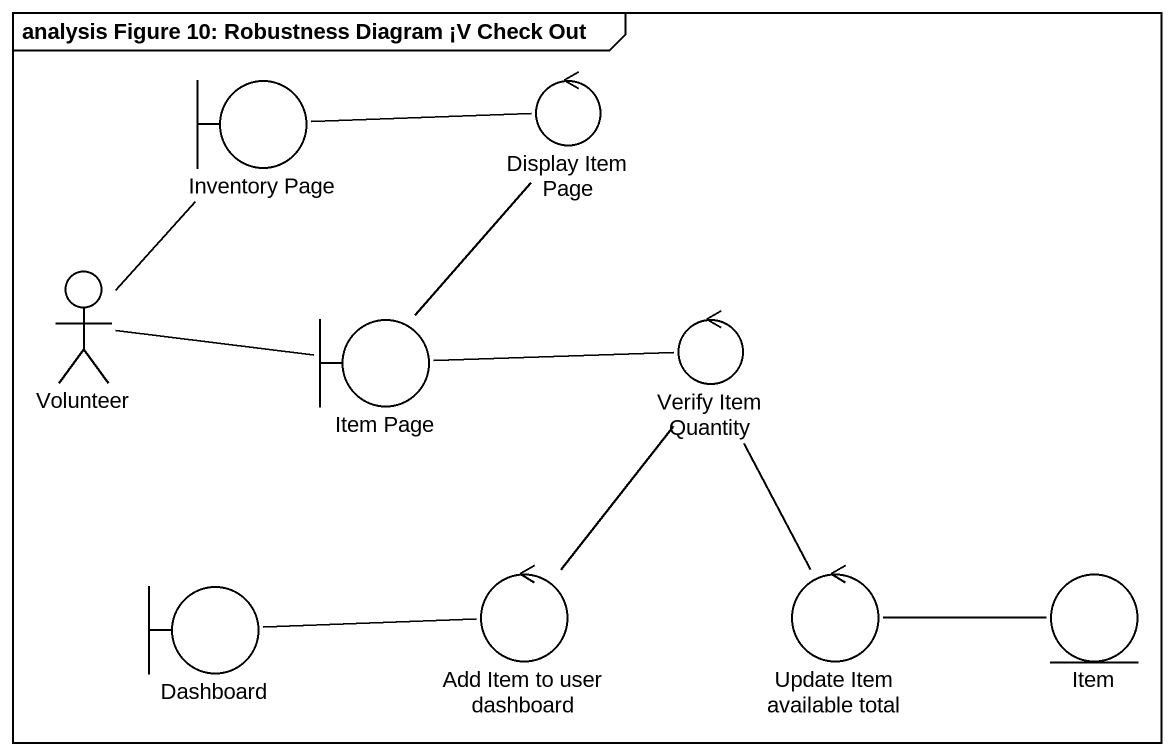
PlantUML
@startuml
mainframe analysis Figure 10: Robustness Diagram ¡V Check Out
boundary "Inventory Page" as Inventory_Page
control "Display Item Page" as Display_Item_Page
actor Volunteer
boundary "Item Page" as Item_Page
control "Verify Item Quantity" as Verify_Item_Quantity
boundary Dashboard
control "Add Item to user dashboard" as Add_Item_to_user_dashboard
control "Update Item available total" as Update_Item_available_total
entity Item
Inventory_Page -right- Display_Item_Page
Volunteer -up- Inventory_Page
Volunteer -right- Item_Page
Item_Page -up- Display_Item_Page
Item_Page -right- Verify_Item_Quantity
Dashboard -right- Add_Item_to_user_dashboard
Add_Item_to_user_dashboard -up- Verify_Item_Quantity
Update_Item_available_total -up- Verify_Item_Quantity
Update_Item_available_total -right- Item
@enduml
